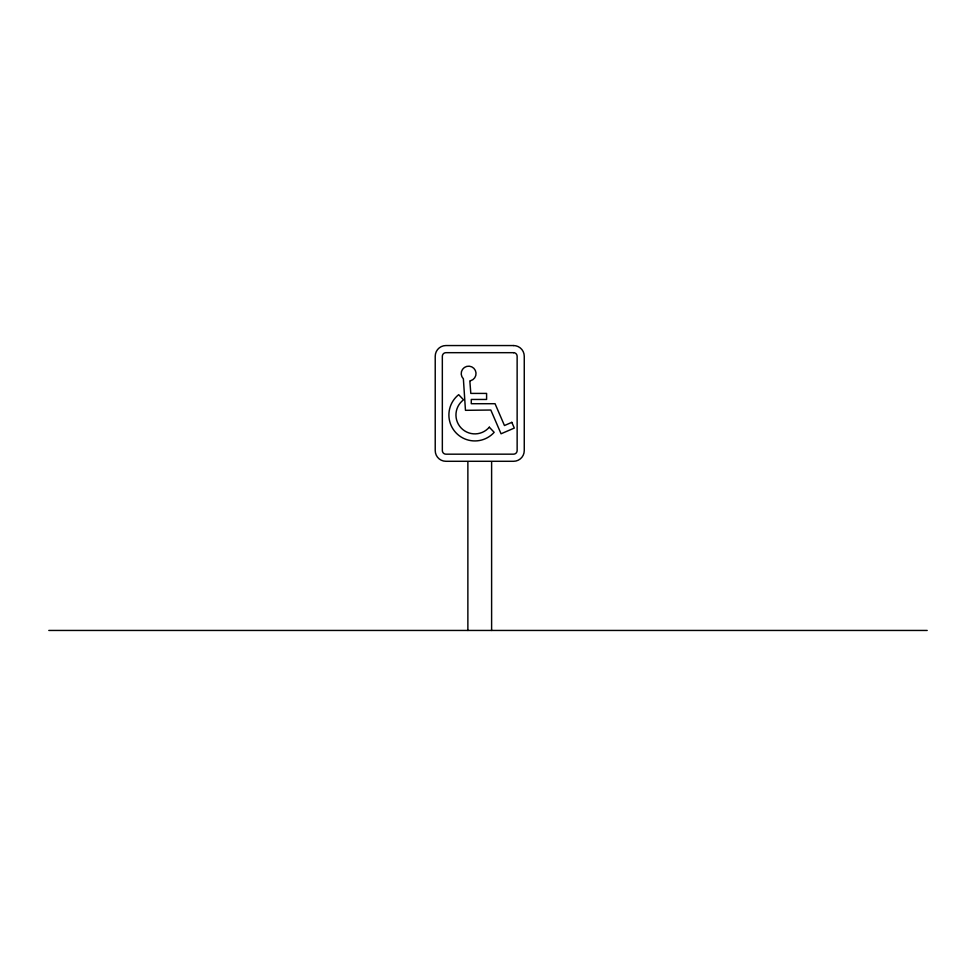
<?xml version="1.0" encoding="UTF-8"?>
<svg xmlns="http://www.w3.org/2000/svg" width="976" height="976" viewBox="0 0 976 976"><rect width="100%" height="100%" fill="white"/><g stroke="black" fill="none" stroke-linecap="round" stroke-linejoin="round"><path stroke-width="1.46" d="M48.8 630.447L927.2 630.447M491.611 461.843L491.611 630.447M467.87 461.843L467.87 630.447M489.33 427.195L488.012 428.562A18.91 18.91 0 0 1 461.099 427.952A18.91 18.91 0 0 1 462.087 401.038L463.527 399.806L458.683 394.67A25.962 25.962 0 0 0 455.963 432.783A25.962 25.962 0 0 0 494.161 432.331L489.33 427.195M511.827 422.352L504.458 425.524L495.052 403.71L471.274 403.71L471.274 399.452L486.597 399.452L486.597 393.413L470.81 393.413L469.834 380.884L470.542 380.738A7.418 7.418 0 0 0 475.349 370.441A7.418 7.418 0 0 0 464.369 367.501A7.418 7.418 0 0 0 463.38 378.822L465.467 410.323L490.818 410.03L501.054 433.783L514.303 428.074L511.827 422.352M513.571 345.553L445.91 345.553A10.687 10.687 0 0 0 435.223 356.24L435.223 450.607A10.687 10.687 0 0 0 445.91 461.294L513.571 461.294A10.687 10.687 0 0 0 524.258 450.607L524.258 356.24A10.687 10.687 0 0 0 513.571 345.553M513.51 352.678L445.971 352.678A3.599 3.599 0 0 0 442.335 356.301L442.348 450.546A3.599 3.599 0 0 0 445.971 454.182L513.51 454.169A3.599 3.599 0 0 0 517.146 450.546L517.134 356.301A3.599 3.599 0 0 0 513.51 352.665"/></g></svg>
